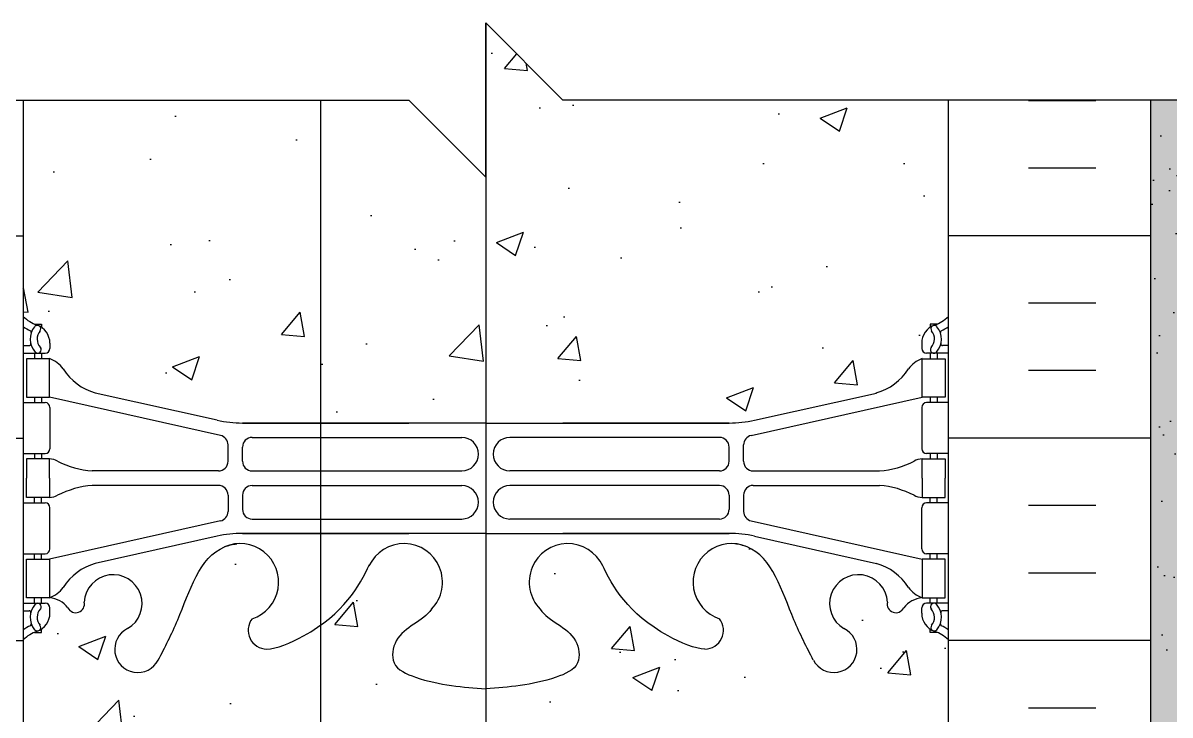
# Model space of a CAD drawing. Header units: inches. Extents: x 242.4 to 299.9, y 154.8 to 232.7.
# Drawn here: x 261.48 to 276.36, y 223.51 to 232.49 of the extents above; entities that cross this region are included whole.
import ezdxf

# ---------------------------------------------------------------- set-up
doc = ezdxf.new("R2010")
doc.units = ezdxf.units.IN
doc.header["$MEASUREMENT"] = 0
for name, color, linetype in [('HATCH', 12, 'Continuous'), ('line25', 2, 'Continuous'), ('LINE3', 3, 'Continuous'), ('LINE50', 5, 'Continuous'), ('LINE9', 9, 'Continuous'), ('TEXT', 4, 'Continuous'), ('Web_Edge', 9, 'Continuous')]:
    doc.layers.add(name, color=color, linetype=linetype)
doc.styles.add('DIM', font='romans.shx', dxfattribs={"width": 0.7})
doc.dimstyles.new('ext_12', dxfattribs={"dimscale": 12, "dimtxt": 0.09375, "dimasz": 0.09375, "dimexe": 0.09375, "dimexo": 0.0625, "dimgap": 0.0625, "dimtad": 1, "dimdec": 1, "dimzin": 3, "dimdsep": 46, "dimlunit": 4, "dimtxsty": 'DIM', "dimcen": 0.09, "dimdle": 0.09375, "dimclrt": 4, "dimadec": 0, "dimazin": 0, "dimtfac": 1, "dimtdec": 1, "dimtmove": 2, "dimatfit": 3, "dimfxl": 1, "dimfrac": 2, "dimtolj": 1, "dimtzin": 0, "dimarcsym": 0})
pattern_1 = [(50, (0, 0), (3.5863, -0.31376), [0.375, -4.125]), (355, (0, 0), (-0.693757, 3.76096), [0.3, -3.3]), (100.4514, (0.299, -0.026), (2.892544, 3.4472), [0.3187, -3.50571]), (46.1842, (0, 1), (5.336207, -0.827596), [0.5625, -6.1875]), (96.6356, (0.4447, 0.931), (4.67331, 4.87059), [0.47805, -5.25857]), (351.1842, (0, 1), (4.67331, 4.87059), [0.45, -4.95]), (21, (0.5, 0.75), (2.984535, -2.013094), [0.375, -4.125]), (326, (0.5, 0.75), (1.216577, 3.62575), [0.3, -3.3]), (71.4514, (0.7487, 0.5822), (4.201112, 1.612656), [0.3187, -3.50571]), (37.5, (0, 0), (0.0607993, 1.6644693), [0, -3.26, 0, -3.35, 0, -3.3125]), (7.5, (0, 0), (1.315348, 1.9720586), [0, -1.91, 0, -3.185, 0, -1.2625]), (327.5, (-1.115, 0), (2.669112, -0.1127744), [0, -1.25, 0, -3.9, 0, -5.175]), (317.5, (-1.615, 0), (2.915931, 0.500525), [0, -1.625, 0, -2.59, 0, -3.675])]

msp = doc.modelspace()

# ---------------------------------------------------------------- hatches: boundary and pattern name
at = {"layer": 'HATCH'}
h = msp.add_hatch(dxfattribs=at)
h.set_pattern_fill('AR-CONC', color=256, scale=0.5)
h.set_pattern_definition(pattern_1)
h.paths.add_polyline_path([(273.486, 231.489), (268.486, 231.489), (267.486, 232.489), (267.486, 230.489), (266.486, 231.489), (261.486, 231.489), (261.486, 228.681, 0.088416), (261.632, 228.584), (261.722, 228.584), (261.722, 228.542, -0.249069), (261.832, 228.335), (261.832, 228.268, -0.414214), (261.77, 228.205), (261.722, 228.205), (261.722, 228.135), (261.827, 228.135, -0.155529), (262.003, 228.001, 0.180914), (262.421, 227.69), (264.001, 227.337, 0.054974), (264.328, 227.301), (267.486, 227.301), (270.644, 227.301, 0.054974), (270.971, 227.337), (272.552, 227.69, 0.180914), (272.969, 228.001, -0.155529), (273.145, 228.135), (273.25, 228.135), (273.25, 228.205), (273.203, 228.205, -0.414214), (273.14, 228.268), (273.14, 228.335, -0.249069), (273.25, 228.542), (273.25, 228.584), (273.34, 228.584, 0.088416), (273.486, 228.681)])
h.paths.add_polyline_path([(269.986, 213.73), (270.236, 213.73), (298.643, 213.73), (298.643, 214.98), (273.486, 214.98), (273.486, 215.065, 0.314132), (273.217, 214.966, 0.520567), (273.154, 215.029, 0.520567), (272.735, 215.029, 0.520567), (272.396, 215.029, 0.520567), (272.072, 214.99, 0.520567), (271.756, 214.99, 0.373598), (271.486, 215.057, 0.373598), (271.216, 214.99, 0.520567), (270.9, 214.99, 0.520567), (270.577, 215.029, 0.520567), (270.237, 215.029, 0.520567), (269.818, 215.029, 0.520567), (269.755, 214.966, 0.314132), (269.486, 215.065, 0.314132), (269.217, 214.966, 0.520567), (269.154, 215.029, 0.520567), (268.735, 215.029, 0.520567), (268.396, 215.029, 0.520567), (268.072, 214.99, 0.520567), (267.756, 214.99, 0.520567), (267.408, 214.99, 0.520567), (267.116, 214.99, 0.542707), (266.985, 214.98, 0.542707), (266.853, 214.99, 0.520567), (266.561, 214.99, 0.520567), (266.213, 214.99, 0.520567), (265.898, 214.99, 0.520567), (265.574, 215.029, 0.520567), (265.234, 215.029, 0.520567), (264.816, 215.029, 0.520567), (264.753, 214.966, 0.520567), (264.342, 214.966, 0.520567), (264.097, 214.966, 0.520567), (263.773, 214.966, 0.520567), (263.505, 214.966, 0.520567), (263.078, 214.966, 0.520567), (262.691, 214.966, 0.520567), (262.549, 214.966, 0.520567), (262.289, 214.974, 0.465708), (261.996, 214.989), (261.996, 214.944), (261.851, 214.944), (261.851, 213.864), (261.486, 213.864), (261.486, 213.114), (261.851, 213.114), (261.851, 212.034), (261.996, 212.034), (261.996, 211.844, -0.301797), (262.279, 211.733, -0.520567), (263.13, 211.733, -0.520567), (263.679, 211.733, -0.520567), (264.319, 211.733, -0.520567), (265.015, 211.733, -0.520567), (265.491, 211.733, -0.520567), (265.95, 211.733, -0.520567), (266.679, 211.733, -0.520567), (267.479, 211.733, -0.520567), (267.88, 211.733, -0.520567), (268.6, 211.733, -0.520567), (269.413, 211.733, -0.509352), (269.986, 211.743)])
h.paths.add_polyline_path([(298.643, 213.48), (270.486, 213.48), (270.486, 213.23), (274.588, 213.23), (275.588, 212.23), (298.643, 212.23)], flags=17)
h.paths.add_polyline_path([(298.643, 213.73), (270.236, 213.73, -0.414214), (270.486, 213.48), (298.643, 213.48)], flags=17)
h = msp.add_hatch(dxfattribs=at)
h.set_pattern_fill('AR-SAND', color=256, scale=0.25, style=0)
h.set_pattern_definition([(37.5, (276.50777, 221.40597), (-0.0157483, 0.481706), [0, -0.38, 0, -0.425, 0, -0.40625]), (7.5, (276.5078, 221.406), (0.442444, 0.705537), [0, -0.205, 0, -0.3425, 0, -0.13125]), (327.5, (276.20027, 221.40597), (0.7785355, 0.0014148), [0, -0.125, 0, -0.45, 0, -0.5875]), (317.5, (276.2003, 221.406), (0.751532, 0.219419), [0, -0.0625, 0, -0.295, 0, -0.3375])])
h.paths.add_polyline_path([(276.611, 231.489), (276.111, 231.489), (276.111, 222.489), (276.111, 214.98), (276.611, 214.98)])
h.paths.add_polyline_path([(276.611, 197.73), (276.111, 197.73), (276.111, 186.489), (276.611, 186.489)])
h.paths.add_polyline_path([(298.643, 197.73), (298.643, 198.23), (273.986, 198.23), (273.986, 197.73)])
h = msp.add_hatch(dxfattribs=at)
h.set_pattern_fill('AR-SAND', color=256, scale=0.5, style=0)
h.set_pattern_definition([(37.5, (157.0017, 17.2565), (-0.0314967, 0.963412), [0, -0.76, 0, -0.85, 0, -0.8125]), (7.5, (157.0017, 17.2565), (0.8848884, 1.411073), [0, -0.41, 0, -0.685, 0, -0.2625]), (327.5, (156.3867, 17.2565), (1.557071, 0.0028295), [0, -0.25, 0, -0.9, 0, -1.175]), (317.5, (156.3867, 17.2565), (1.503063, 0.438838), [0, -0.125, 0, -0.59, 0, -0.675])])
h.paths.add_polyline_path([(276.611, 217.277), (276.111, 217.03), (276.111, 214.98), (276.611, 214.98)])
h.paths.add_polyline_path([(276.611, 222.126), (276.111, 221.879), (276.111, 217.03), (276.611, 217.277)])
h.paths.add_polyline_path([(276.611, 223.791), (276.111, 223.791), (276.111, 222.489), (276.111, 221.879), (276.611, 222.126)])
h.paths.add_polyline_path([(276.611, 231.489), (276.111, 231.489), (276.111, 223.791), (276.611, 223.791)])
h = msp.add_hatch(dxfattribs=at)
h.set_pattern_fill('AR-CONC', color=256, scale=0.5)
h.set_pattern_definition(pattern_1)
edge = h.paths.add_edge_path()
edge.add_arc((272.802, 220.347), 0.19, 278.4828, 336.3703, ccw=False)
edge.add_arc((272.845, 219.96), 0.2, 94.4101, 187.1071)
edge.add_arc((272.272, 219.954), 0.375, 120.1325, 357.0763, ccw=False)
edge.add_arc((271.998, 220.559), 0.293, 286.9269, 511.3615)
edge.add_spline(control_points=[(271.734, 220.686), (271.648, 220.52), (271.395, 220.03), (271.201, 219.349), (270.875, 219.218)], knot_values=[0, 0, 0, 0, 0.579211, 1.703896, 1.703896, 1.703896, 1.703896], degree=3, periodic=0)
edge.add_spline(control_points=[(270.875, 219.218), (270.826, 219.198), (270.771, 219.186), (270.715, 219.178)], knot_values=[1.703896, 1.703896, 1.703896, 1.703896, 1.875321, 1.875321, 1.875321, 1.875321], degree=3, periodic=0)
edge.add_arc((270.674, 219.676), 0.5, 108.2063, 274.7074, ccw=False)
edge.add_arc((270.327, 220.301), 0.242, 321.7673, 450)
edge.add_spline(control_points=[(270.327, 220.543), (270.206, 220.545), (269.387, 220.193), (269.142, 219.746), (269.002, 219.466)], knot_values=[0.038125, 0.038125, 0.038125, 0.038125, 0.320663, 1.237398, 1.237398, 1.237398, 1.237398], degree=3, periodic=0)
edge.add_spline(control_points=[(269.002, 219.466), (268.999, 219.46), (268.996, 219.453), (268.993, 219.447)], knot_values=[1.237398, 1.237398, 1.237398, 1.237398, 1.258119, 1.258119, 1.258119, 1.258119], degree=3, periodic=0)
edge.add_arc((268.549, 219.676), 0.5, 135.8125, 331.9205, ccw=False)
edge.add_spline(control_points=[(268.19, 220.024), (268.298, 220.187), (268.658, 220.278), (268.734, 220.774), (268.186, 221.009), (267.782, 221.038), (267.486, 221.059)], knot_values=[0.229407, 0.229407, 0.229407, 0.229407, 0.844432, 1.128849, 1.464331, 2.389004, 2.389004, 2.389004, 2.389004], degree=3, periodic=0)
edge.add_spline(control_points=[(267.486, 221.059), (267.19, 221.038), (266.786, 221.009), (266.238, 220.774), (266.315, 220.278), (266.675, 220.187), (266.782, 220.024)], knot_values=[0.229407, 0.229407, 0.229407, 0.229407, 1.15408, 1.489562, 1.773979, 2.389004, 2.389004, 2.389004, 2.389004], degree=3, periodic=0)
edge.add_arc((266.424, 219.676), 0.5, -155.181, 44.1875, ccw=False)
edge.add_spline(control_points=[(265.97, 219.466), (265.83, 219.746), (265.585, 220.193), (264.766, 220.545), (264.645, 220.543)], knot_values=[0.038125, 0.038125, 0.038125, 0.038125, 0.95486, 1.237398, 1.237398, 1.237398, 1.237398], degree=3, periodic=0)
edge.add_arc((264.645, 220.301), 0.242, 90, 218.2327)
edge.add_arc((264.299, 219.676), 0.5, -94.7074, 71.7937, ccw=False)
edge.add_spline(control_points=[(264.258, 219.178), (264.201, 219.186), (264.147, 219.198), (264.097, 219.218)], knot_values=[1.703896, 1.703896, 1.703896, 1.703896, 1.875321, 1.875321, 1.875321, 1.875321], degree=3, periodic=0)
edge.add_spline(control_points=[(264.097, 219.218), (263.771, 219.349), (263.577, 220.03), (263.324, 220.52), (263.238, 220.686)], knot_values=[0, 0, 0, 0, 1.124685, 1.703896, 1.703896, 1.703896, 1.703896], degree=3, periodic=0)
edge.add_arc((262.974, 220.559), 0.293, 25.7984, 253.0731)
edge.add_arc((262.7, 219.954), 0.375, -177.0763, 59.8675, ccw=False)
edge.add_arc((262.127, 219.96), 0.2, 352.8929, 445.5924)
edge.add_arc((262.17, 220.347), 0.19, 203.6316, 261.5159, ccw=False)
edge.add_line((261.996, 220.271), (261.996, 221.76))
edge.add_line((261.996, 221.76), (261.896, 221.76))
edge.add_line((261.896, 221.76), (261.896, 221.79))
edge.add_arc((261.846, 221.79), 0.05, 360, 450)
edge.add_line((261.846, 221.84), (261.72, 221.84))
edge.add_line((261.72, 221.84), (261.677, 221.972))
edge.add_arc((261.621, 221.964), 0.0567, 8.0485, 151.9275)
edge.add_line((261.571, 221.99), (261.486, 221.73))
edge.add_line((261.486, 221.73), (261.486, 222.489))
edge.add_line((261.486, 222.489), (261.486, 224.489))
edge.add_arc((261.832, 224.128), 0.5, 113.5782, 133.7891, ccw=False)
edge.add_line((261.632, 224.586), (261.722, 224.586))
edge.add_line((261.722, 224.586), (261.722, 224.628))
edge.add_arc((261.582, 224.835), 0.25, 304.0558, 360)
edge.add_line((261.832, 224.835), (261.832, 224.903))
edge.add_arc((261.77, 224.903), 0.0625, 360, 450)
edge.add_line((261.77, 224.965), (261.722, 224.965))
edge.add_line((261.722, 224.965), (261.722, 225.035))
edge.add_line((261.722, 225.035), (261.827, 225.035))
edge.add_arc((261.79, 224.686), 0.352, 38.4669, 83.8709, ccw=False)
edge.add_arc((262.167, 224.954), 0.113, 205.9431, 372.1844)
edge.add_arc((262.652, 224.959), 0.375, -59.8675, 177.0763, ccw=False)
edge.add_arc((262.972, 224.365), 0.3, 116.0575, 332.403)
edge.add_spline(control_points=[(263.238, 224.226), (263.324, 224.393), (263.577, 224.883), (263.771, 225.564), (264.097, 225.694)], knot_values=[0, 0, 0, 0, 0.579211, 1.703896, 1.703896, 1.703896, 1.703896], degree=3, periodic=0)
edge.add_spline(control_points=[(264.097, 225.694), (264.147, 225.714), (264.201, 225.727), (264.258, 225.735)], knot_values=[1.703896, 1.703896, 1.703896, 1.703896, 1.875321, 1.875321, 1.875321, 1.875321], degree=3, periodic=0)
edge.add_arc((264.299, 225.237), 0.5, -71.7937, 94.7074, ccw=False)
edge.add_arc((264.645, 224.612), 0.242, 141.7673, 270)
edge.add_spline(control_points=[(264.645, 224.37), (264.766, 224.368), (265.585, 224.719), (265.83, 225.167), (265.97, 225.447)], knot_values=[0.038125, 0.038125, 0.038125, 0.038125, 0.320663, 1.237398, 1.237398, 1.237398, 1.237398], degree=3, periodic=0)
edge.add_spline(control_points=[(265.97, 225.447), (265.973, 225.453), (265.976, 225.459), (265.979, 225.466)], knot_values=[1.237398, 1.237398, 1.237398, 1.237398, 1.258119, 1.258119, 1.258119, 1.258119], degree=3, periodic=0)
edge.add_arc((266.424, 225.237), 0.5, -44.1875, 151.9205, ccw=False)
edge.add_spline(control_points=[(266.782, 224.888), (266.675, 224.725), (266.315, 224.635), (266.238, 224.139), (266.786, 223.903), (267.19, 223.875), (267.486, 223.854)], knot_values=[0.229407, 0.229407, 0.229407, 0.229407, 0.844432, 1.128849, 1.464331, 2.389004, 2.389004, 2.389004, 2.389004], degree=3, periodic=0)
edge.add_spline(control_points=[(267.486, 223.854), (267.782, 223.875), (268.186, 223.903), (268.734, 224.139), (268.658, 224.635), (268.298, 224.725), (268.19, 224.888)], knot_values=[0.229407, 0.229407, 0.229407, 0.229407, 1.15408, 1.489562, 1.773979, 2.389004, 2.389004, 2.389004, 2.389004], degree=3, periodic=0)
edge.add_arc((268.549, 225.237), 0.5, 24.819, 224.1875, ccw=False)
edge.add_spline(control_points=[(269.002, 225.447), (269.142, 225.167), (269.387, 224.719), (270.206, 224.368), (270.327, 224.37)], knot_values=[0.038125, 0.038125, 0.038125, 0.038125, 0.95486, 1.237398, 1.237398, 1.237398, 1.237398], degree=3, periodic=0)
edge.add_arc((270.327, 224.612), 0.242, 270, 398.2327)
edge.add_arc((270.674, 225.237), 0.5, 85.2926, 251.7937, ccw=False)
edge.add_spline(control_points=[(270.715, 225.735), (270.771, 225.727), (270.826, 225.714), (270.875, 225.694)], knot_values=[1.703896, 1.703896, 1.703896, 1.703896, 1.875321, 1.875321, 1.875321, 1.875321], degree=3, periodic=0)
edge.add_spline(control_points=[(270.875, 225.694), (271.201, 225.564), (271.395, 224.883), (271.648, 224.393), (271.734, 224.226)], knot_values=[0, 0, 0, 0, 1.124685, 1.703896, 1.703896, 1.703896, 1.703896], degree=3, periodic=0)
edge.add_arc((272, 224.365), 0.3, 206.84, 423.9425)
edge.add_arc((272.32, 224.959), 0.375, 2.9237, 239.8675, ccw=False)
edge.add_arc((272.805, 224.954), 0.113, 167.8156, 334.0569)
edge.add_arc((273.183, 224.686), 0.352, 96.1291, 141.5331, ccw=False)
edge.add_line((273.145, 225.035), (273.25, 225.035))
edge.add_line((273.25, 225.035), (273.25, 224.965))
edge.add_line((273.25, 224.965), (273.203, 224.965))
edge.add_arc((273.203, 224.903), 0.0625, 90, 180)
edge.add_line((273.14, 224.903), (273.14, 224.835))
edge.add_arc((273.39, 224.835), 0.25, 180, 235.9442)
edge.add_line((273.25, 224.628), (273.25, 224.586))
edge.add_line((273.25, 224.586), (273.34, 224.586))
edge.add_arc((273.14, 224.128), 0.5, 46.2109, 66.4218, ccw=False)
edge.add_line((273.486, 224.489), (273.486, 222.489))
edge.add_line((273.486, 222.489), (273.486, 221.73))
edge.add_line((273.486, 221.73), (273.407, 221.972))
edge.add_arc((273.351, 221.964), 0.0567, 8.0485, 151.9275)
edge.add_line((273.301, 221.99), (273.252, 221.84))
edge.add_line((273.252, 221.84), (273.126, 221.84))
edge.add_arc((273.126, 221.79), 0.05, 90, 180)
edge.add_line((273.076, 221.79), (273.076, 221.76))
edge.add_line((273.076, 221.76), (272.976, 221.76))
edge.add_line((272.976, 221.76), (272.976, 220.271))

# ---------------------------------------------------------------- linework, layer by layer
for p, q in [((275.398, 231.48), (274.523, 231.48)), ((275.398, 230.605), (274.523, 230.605)), ((258.861, 229.73), (261.486, 229.73)), ((276.111, 229.73), (273.486, 229.73)), ((275.398, 228.855), (274.523, 228.855)), ((275.398, 227.98), (274.523, 227.98)), ((258.861, 227.105), (261.486, 227.105)), ((276.111, 227.105), (273.486, 227.105)), ((275.398, 226.23), (274.523, 226.23)), ((275.398, 225.355), (274.523, 225.355)), ((258.861, 224.48), (261.486, 224.48)), ((276.111, 224.48), (273.486, 224.48)), ((275.398, 223.605), (274.523, 223.605))]:
    msp.add_line(p, q, dxfattribs=at)
at = {"layer": 'line25'}
for p, q in [((261.486, 231.489), (261.486, 204.489)), ((273.486, 222.489), (273.486, 231.489))]:
    msp.add_line(p, q, dxfattribs=at)
at = {"layer": 'LINE3'}
for p, q in [((267.486, 232.478), (267.486, 215.057)), ((265.343, 231.489), (265.343, 187.445))]:
    msp.add_line(p, q, dxfattribs=at)
at = {"layer": 'LINE50'}
msp.add_line((276.111, 222.489), (276.111, 231.489), dxfattribs=at)
at = {"layer": 'LINE9'}
for p, q in [((267.486, 230.489), (267.486, 232.489)), ((267.486, 232.489), (268.486, 231.489)), ((257.359, 231.489), (266.486, 231.489)), ((266.486, 231.489), (267.486, 230.489)), ((277.613, 231.489), (268.486, 231.489))]:
    msp.add_line(p, q, dxfattribs=at)
at = {"layer": 'Web_Edge'}
for p, q in [((261.632, 228.584), (261.722, 228.584)), ((261.632, 228.584), (261.722, 228.584)), ((261.722, 228.584), (261.722, 228.542)), ((261.722, 228.584), (261.722, 228.542)), ((273.34, 228.584), (273.25, 228.584)), ((273.25, 228.584), (273.25, 228.542)), ((273.34, 228.584), (273.25, 228.584)), ((273.25, 228.584), (273.25, 228.542)), ((261.486, 228.305), (261.564, 228.305)), ((261.486, 228.305), (261.564, 228.305)), ((261.832, 228.335), (261.832, 228.268)), ((261.832, 228.335), (261.832, 228.268)), ((273.14, 228.335), (273.14, 228.268)), ((273.14, 228.335), (273.14, 228.268)), ((273.486, 228.305), (273.408, 228.305)), ((273.486, 228.305), (273.408, 228.305)), ((261.486, 228.205), (261.77, 228.205)), ((261.486, 228.205), (261.77, 228.205)), ((261.632, 228.205), (261.632, 228.135)), ((261.632, 228.205), (261.632, 228.135)), ((261.722, 228.205), (261.722, 228.135)), ((261.722, 228.205), (261.722, 228.135)), ((273.486, 228.205), (273.203, 228.205)), ((273.486, 228.205), (273.203, 228.205)), ((273.25, 228.205), (273.25, 228.135)), ((273.25, 228.205), (273.25, 228.135)), ((273.34, 228.205), (273.34, 228.135)), ((273.34, 228.205), (273.34, 228.135)), ((264.001, 227.337), (262.421, 227.69)), ((264.001, 227.337), (262.421, 227.69)), ((270.971, 227.337), (272.552, 227.69)), ((270.971, 227.337), (272.552, 227.69)), ((261.486, 227.565), (261.77, 227.565)), ((261.486, 227.565), (261.77, 227.565)), ((261.632, 227.635), (261.632, 227.565)), ((261.632, 227.635), (261.632, 227.565)), ((261.722, 227.635), (261.722, 227.565)), ((261.722, 227.635), (261.722, 227.565)), ((264.045, 227.139), (261.827, 227.635)), ((264.045, 227.139), (261.827, 227.635)), ((261.832, 227.503), (261.832, 226.968)), ((261.832, 227.503), (261.832, 226.968)), ((270.928, 227.139), (273.145, 227.635)), ((270.928, 227.139), (273.145, 227.635)), ((273.14, 227.503), (273.14, 226.968)), ((273.14, 227.503), (273.14, 226.968)), ((273.486, 227.565), (273.203, 227.565)), ((273.486, 227.565), (273.203, 227.565)), ((273.25, 227.635), (273.25, 227.565)), ((273.25, 227.635), (273.25, 227.565)), ((273.34, 227.635), (273.34, 227.565)), ((273.34, 227.635), (273.34, 227.565)), ((264.328, 227.301), (266.486, 227.301)), ((267.486, 227.301), (264.328, 227.301)), ((264.328, 227.301), (266.486, 227.301)), ((267.486, 227.301), (264.328, 227.301)), ((267.486, 227.301), (270.644, 227.301)), ((267.486, 227.301), (270.644, 227.301)), ((270.644, 227.301), (268.486, 227.301)), ((270.644, 227.301), (268.486, 227.301)), ((264.455, 227.114), (267.174, 227.114)), ((264.455, 227.114), (267.174, 227.114)), ((270.517, 227.114), (267.798, 227.114)), ((270.517, 227.114), (267.798, 227.114)), ((261.486, 226.905), (261.77, 226.905)), ((261.486, 226.905), (261.77, 226.905)), ((261.632, 226.905), (261.632, 226.835)), ((261.632, 226.905), (261.632, 226.835)), ((261.722, 226.905), (261.722, 226.835)), ((261.722, 226.905), (261.722, 226.835)), ((264.142, 226.804), (264.142, 227.017)), ((264.142, 226.804), (264.142, 227.017)), ((264.33, 226.805), (264.33, 226.989)), ((264.33, 226.805), (264.33, 226.989)), ((270.642, 226.805), (270.642, 226.989)), ((270.642, 226.805), (270.642, 226.989)), ((270.83, 226.804), (270.83, 227.017)), ((270.83, 226.804), (270.83, 227.017)), ((273.486, 226.905), (273.203, 226.905)), ((273.486, 226.905), (273.203, 226.905)), ((273.25, 226.905), (273.25, 226.835)), ((273.25, 226.905), (273.25, 226.835)), ((273.34, 226.905), (273.34, 226.835)), ((273.34, 226.905), (273.34, 226.835)), ((264.017, 226.679), (262.38, 226.679)), ((264.017, 226.679), (262.38, 226.679)), ((264.455, 226.68), (267.174, 226.68)), ((264.455, 226.68), (267.174, 226.68)), ((270.517, 226.68), (267.798, 226.68)), ((270.517, 226.68), (267.798, 226.68)), ((270.955, 226.679), (272.592, 226.679)), ((270.955, 226.679), (272.592, 226.679)), ((264.017, 226.491), (262.38, 226.491)), ((264.017, 226.491), (262.38, 226.491)), ((264.455, 226.49), (267.174, 226.49)), ((264.455, 226.49), (267.174, 226.49)), ((270.517, 226.49), (267.798, 226.49)), ((270.517, 226.49), (267.798, 226.49)), ((270.955, 226.491), (272.592, 226.491)), ((270.955, 226.491), (272.592, 226.491)), ((261.632, 226.265), (261.632, 226.335)), ((261.632, 226.265), (261.632, 226.335)), ((261.722, 226.265), (261.722, 226.335)), ((261.722, 226.265), (261.722, 226.335)), ((264.142, 226.366), (264.142, 226.154)), ((264.142, 226.366), (264.142, 226.154)), ((264.33, 226.365), (264.33, 226.181)), ((264.33, 226.365), (264.33, 226.181)), ((270.642, 226.365), (270.642, 226.181)), ((270.642, 226.365), (270.642, 226.181)), ((270.83, 226.366), (270.83, 226.154)), ((270.83, 226.366), (270.83, 226.154)), ((273.25, 226.265), (273.25, 226.335)), ((273.25, 226.265), (273.25, 226.335)), ((273.34, 226.265), (273.34, 226.335)), ((273.34, 226.265), (273.34, 226.335)), ((261.486, 226.265), (261.77, 226.265)), ((261.486, 226.265), (261.77, 226.265)), ((261.832, 225.668), (261.832, 226.203)), ((261.832, 225.668), (261.832, 226.203)), ((273.14, 225.668), (273.14, 226.203)), ((273.14, 225.668), (273.14, 226.203)), ((273.486, 226.265), (273.203, 226.265)), ((273.486, 226.265), (273.203, 226.265)), ((264.045, 226.032), (261.827, 225.535)), ((264.045, 226.032), (261.827, 225.535)), ((264.455, 226.056), (267.174, 226.056)), ((264.455, 226.056), (267.174, 226.056)), ((270.517, 226.056), (267.798, 226.056)), ((270.517, 226.056), (267.798, 226.056)), ((270.928, 226.032), (273.145, 225.535)), ((270.928, 226.032), (273.145, 225.535)), ((264.328, 225.87), (266.486, 225.87)), ((267.486, 225.87), (264.328, 225.87)), ((264.328, 225.87), (266.486, 225.87)), ((267.486, 225.87), (264.328, 225.87)), ((267.486, 225.87), (270.644, 225.87)), ((267.486, 225.87), (270.644, 225.87)), ((270.644, 225.87), (268.486, 225.87)), ((270.644, 225.87), (268.486, 225.87)), ((264.001, 225.834), (262.421, 225.481)), ((264.001, 225.834), (262.421, 225.481)), ((270.971, 225.834), (272.552, 225.481)), ((270.971, 225.834), (272.552, 225.481)), ((261.486, 225.605), (261.77, 225.605)), ((261.486, 225.605), (261.77, 225.605)), ((261.632, 225.535), (261.632, 225.605)), ((261.632, 225.535), (261.632, 225.605)), ((261.722, 225.535), (261.722, 225.605)), ((261.722, 225.535), (261.722, 225.605)), ((273.486, 225.605), (273.203, 225.605)), ((273.486, 225.605), (273.203, 225.605)), ((273.25, 225.535), (273.25, 225.605)), ((273.25, 225.535), (273.25, 225.605)), ((273.34, 225.535), (273.34, 225.605)), ((273.34, 225.535), (273.34, 225.605)), ((261.632, 224.965), (261.632, 225.035)), ((261.632, 224.965), (261.632, 225.035)), ((261.722, 224.965), (261.722, 225.035)), ((261.722, 224.965), (261.722, 225.035)), ((273.25, 224.965), (273.25, 225.035)), ((273.25, 224.965), (273.25, 225.035)), ((273.34, 224.965), (273.34, 225.035)), ((273.34, 224.965), (273.34, 225.035)), ((261.486, 224.965), (261.77, 224.965)), ((261.486, 224.965), (261.77, 224.965)), ((261.486, 224.865), (261.564, 224.865)), ((261.486, 224.865), (261.564, 224.865)), ((261.832, 224.835), (261.832, 224.903)), ((261.832, 224.835), (261.832, 224.903)), ((273.14, 224.835), (273.14, 224.903)), ((273.14, 224.835), (273.14, 224.903)), ((273.486, 224.965), (273.203, 224.965)), ((273.486, 224.965), (273.203, 224.965)), ((273.486, 224.865), (273.408, 224.865)), ((273.486, 224.865), (273.408, 224.865)), ((261.632, 224.586), (261.722, 224.586)), ((261.632, 224.586), (261.722, 224.586)), ((261.722, 224.586), (261.722, 224.628)), ((261.722, 224.586), (261.722, 224.628)), ((273.25, 224.586), (273.25, 224.628)), ((273.25, 224.586), (273.25, 224.628)), ((273.34, 224.586), (273.25, 224.586)), ((273.34, 224.586), (273.25, 224.586))]:
    msp.add_line(p, q, dxfattribs=at)
for points in [[(261.527, 227.635), (261.827, 227.635), (261.827, 228.135), (261.527, 228.135)], [(261.527, 227.635), (261.827, 227.635), (261.827, 228.135), (261.527, 228.135)], [(273.445, 227.635), (273.145, 227.635), (273.145, 228.135), (273.445, 228.135)], [(273.445, 227.635), (273.145, 227.635), (273.145, 228.135), (273.445, 228.135)], [(261.527, 225.535), (261.827, 225.535), (261.827, 225.035), (261.527, 225.035)], [(261.527, 225.535), (261.827, 225.535), (261.827, 225.035), (261.527, 225.035)], [(273.445, 225.535), (273.145, 225.535), (273.145, 225.035), (273.445, 225.035)], [(273.445, 225.535), (273.145, 225.535), (273.145, 225.035), (273.445, 225.035)]]:
    msp.add_lwpolyline(points, close=True, dxfattribs=at)
for points in [[(261.827, 226.585), (261.827, 226.835), (261.527, 226.835), (261.527, 226.585)], [(261.827, 226.585), (261.827, 226.835), (261.527, 226.835), (261.527, 226.585)], [(273.145, 226.585), (273.145, 226.835), (273.445, 226.835), (273.445, 226.585)], [(273.145, 226.585), (273.145, 226.835), (273.445, 226.835), (273.445, 226.585)], [(261.827, 226.585), (261.827, 226.335), (261.527, 226.335), (261.527, 226.585)], [(261.827, 226.585), (261.827, 226.335), (261.527, 226.335), (261.527, 226.585)], [(273.145, 226.585), (273.145, 226.335), (273.445, 226.335), (273.445, 226.585)], [(273.145, 226.585), (273.145, 226.335), (273.445, 226.335), (273.445, 226.585)]]:
    msp.add_lwpolyline(points, dxfattribs=at)
for centre, radius, start, end in [((261.832, 229.042), 0.5, 226.2109, 250.5288), ((261.832, 229.042), 0.5, 226.2109, 250.5288), ((261.832, 229.042), 0.6, 234.7832, 245.0748), ((261.832, 229.042), 0.6, 234.7832, 245.0748), ((261.826, 228.39), 0.25, 140.1145, 222.4609), ((261.826, 228.39), 0.25, 140.1145, 222.4609), ((261.668, 228.521), 0.045, 321.448, 139.1879), ((261.668, 228.521), 0.045, 321.448, 139.1879), ((261.582, 228.335), 0.25, 0, 70.5288), ((261.582, 228.335), 0.25, 0, 70.5288), ((273.39, 228.335), 0.25, 109.4712, 180), ((273.39, 228.335), 0.25, 109.4712, 180), ((273.304, 228.521), 0.045, 40.8121, 218.552), ((273.304, 228.521), 0.045, 40.8121, 218.552), ((273.14, 229.042), 0.5, 289.4712, 313.7891), ((273.14, 229.042), 0.5, 289.4712, 313.7891), ((273.146, 228.39), 0.25, 317.5391, 39.8855), ((273.146, 228.39), 0.25, 317.5391, 39.8855), ((273.14, 229.042), 0.6, 294.9252, 305.2168), ((273.14, 229.042), 0.6, 294.9252, 305.2168), ((261.57, 228.479), 0.021, 343.464, 63.9957), ((261.57, 228.479), 0.021, 343.464, 63.9957), ((261.826, 228.39), 0.16, 140.0001, 222.4609), ((261.826, 228.39), 0.16, 140.0001, 222.4609), ((273.146, 228.39), 0.16, 317.5391, 39.9999), ((273.146, 228.39), 0.16, 317.5391, 39.9999), ((273.402, 228.479), 0.021, 116.0043, 196.536), ((273.402, 228.479), 0.021, 116.0043, 196.536), ((261.564, 228.325), 0.0196, 269.4032, 15.4901), ((261.564, 228.325), 0.0196, 269.4032, 15.4901), ((261.675, 228.251), 0.045, 222.4609, 42.4609), ((261.675, 228.251), 0.045, 222.4609, 42.4609), ((261.77, 228.268), 0.0625, 270, 0), ((261.77, 228.268), 0.0625, 270, 0), ((273.203, 228.268), 0.0625, 180, 270), ((273.203, 228.268), 0.0625, 180, 270), ((273.298, 228.251), 0.045, 137.5391, 317.5391), ((273.298, 228.251), 0.045, 137.5391, 317.5391), ((273.408, 228.325), 0.0196, 164.5099, 270.5968), ((273.408, 228.325), 0.0196, 164.5099, 270.5968), ((261.705, 227.793), 0.364, 34.9775, 70.3387), ((261.705, 227.793), 0.364, 34.9775, 70.3387), ((273.268, 227.793), 0.364, 109.6613, 145.0225), ((273.268, 227.793), 0.364, 109.6613, 145.0225), ((262.628, 228.404), 0.743, 212.7919, 253.8107), ((262.628, 228.404), 0.743, 212.7919, 253.8107), ((272.344, 228.404), 0.743, 286.1893, 327.2081), ((272.344, 228.404), 0.743, 286.1893, 327.2081), ((261.77, 227.503), 0.0625, 0, 90), ((261.77, 227.503), 0.0625, 0, 90), ((273.203, 227.503), 0.0625, 90, 180), ((273.203, 227.503), 0.0625, 90, 180), ((264.328, 228.801), 1.5, 257.4135, 270), ((264.328, 228.801), 1.5, 257.4135, 270), ((270.644, 228.801), 1.5, 270, 282.5865), ((270.644, 228.801), 1.5, 270, 282.5865), ((264.017, 227.017), 0.125, 0, 77.3767), ((264.017, 227.017), 0.125, 0, 77.3767), ((264.455, 226.989), 0.125, 90, 180), ((264.455, 226.989), 0.125, 90, 180), ((267.174, 226.897), 0.217, 270, 90), ((267.174, 226.897), 0.217, 270, 90), ((267.798, 226.897), 0.217, 90, 270), ((267.798, 226.897), 0.217, 90, 270), ((270.517, 226.989), 0.125, 0, 90), ((270.517, 226.989), 0.125, 0, 90), ((270.955, 227.017), 0.125, 102.6233, 180), ((270.955, 227.017), 0.125, 102.6233, 180), ((261.77, 226.968), 0.0625, 270, 0), ((261.77, 226.968), 0.0625, 270, 0), ((273.203, 226.968), 0.0625, 180, 270), ((273.203, 226.968), 0.0625, 180, 270), ((261.823, 226.617), 0.219, 60.4937, 88.92), ((261.823, 226.617), 0.219, 60.4937, 88.92), ((262.469, 227.846), 1.17, 242.6365, 265.6505), ((262.469, 227.846), 1.17, 242.6365, 265.6505), ((264.017, 226.804), 0.125, 270, 0), ((264.017, 226.804), 0.125, 270, 0), ((264.455, 226.805), 0.125, 180, 270), ((264.455, 226.805), 0.125, 180, 270), ((270.517, 226.805), 0.125, 270, 360), ((270.517, 226.805), 0.125, 270, 360), ((270.955, 226.804), 0.125, 180, 270), ((270.955, 226.804), 0.125, 180, 270), ((272.504, 227.846), 1.17, 274.3495, 297.3635), ((272.504, 227.846), 1.17, 274.3495, 297.3635), ((273.149, 226.617), 0.219, 91.08, 119.5063), ((273.149, 226.617), 0.219, 91.08, 119.5063), ((262.469, 225.324), 1.17, 94.3495, 117.3635), ((262.469, 225.324), 1.17, 94.3495, 117.3635), ((264.017, 226.366), 0.125, 0, 90), ((264.017, 226.366), 0.125, 0, 90), ((264.455, 226.365), 0.125, 90, 180), ((264.455, 226.365), 0.125, 90, 180), ((267.174, 226.273), 0.217, 270, 90), ((267.174, 226.273), 0.217, 270, 90), ((267.798, 226.273), 0.217, 90, 270), ((267.798, 226.273), 0.217, 90, 270), ((270.517, 226.365), 0.125, 0, 90), ((270.517, 226.365), 0.125, 0, 90), ((270.955, 226.366), 0.125, 90, 180), ((270.955, 226.366), 0.125, 90, 180), ((272.504, 225.324), 1.17, 62.6365, 85.6505), ((272.504, 225.324), 1.17, 62.6365, 85.6505), ((261.823, 226.554), 0.219, 271.08, 299.5063), ((261.823, 226.554), 0.219, 271.08, 299.5063), ((273.149, 226.554), 0.219, 240.4937, 268.92), ((273.149, 226.554), 0.219, 240.4937, 268.92), ((261.77, 226.203), 0.0625, 0, 90), ((261.77, 226.203), 0.0625, 0, 90), ((264.455, 226.181), 0.125, 180, 270), ((264.455, 226.181), 0.125, 180, 270), ((270.517, 226.181), 0.125, 270, 0), ((270.517, 226.181), 0.125, 270, 0), ((273.203, 226.203), 0.0625, 90, 180), ((273.203, 226.203), 0.0625, 90, 180), ((264.017, 226.154), 0.125, 282.6233, 0), ((264.017, 226.154), 0.125, 282.6233, 0), ((270.955, 226.154), 0.125, 180, 257.3767), ((270.955, 226.154), 0.125, 180, 257.3767), ((264.328, 224.37), 1.5, 90, 102.5865), ((264.328, 224.37), 1.5, 90, 102.5865), ((270.644, 224.37), 1.5, 77.4135, 90), ((270.644, 224.37), 1.5, 77.4135, 90), ((264.299, 225.237), 0.5, 288.2063, 113.7861), ((264.299, 225.237), 0.5, 288.2063, 113.7861), ((266.424, 225.237), 0.5, 315.8125, 155.181), ((266.424, 225.237), 0.5, 315.8125, 155.181), ((268.549, 225.237), 0.5, 24.819, 224.1875), ((268.549, 225.237), 0.5, 24.819, 224.1875), ((270.674, 225.237), 0.5, 66.2139, 251.7937), ((270.674, 225.237), 0.5, 66.2139, 251.7937), ((261.77, 225.668), 0.0625, 270, 0), ((261.77, 225.668), 0.0625, 270, 0), ((273.203, 225.668), 0.0625, 180, 270), ((273.203, 225.668), 0.0625, 180, 270), ((262.628, 224.767), 0.743, 106.1893, 147.2081), ((262.628, 224.767), 0.743, 106.1893, 147.2081), ((272.344, 224.767), 0.743, 32.7919, 73.8107), ((272.344, 224.767), 0.743, 32.7919, 73.8107), ((262.652, 224.959), 0.375, 300.1325, 177.0763), ((262.652, 224.959), 0.375, 300.1325, 177.0763), ((272.32, 224.959), 0.375, 2.9237, 239.8675), ((272.32, 224.959), 0.375, 2.9237, 239.8675), ((261.705, 225.378), 0.364, 289.6613, 325.0225), ((261.705, 225.378), 0.364, 289.6613, 325.0225), ((273.268, 225.378), 0.364, 214.9775, 250.3387), ((273.268, 225.378), 0.364, 214.9775, 250.3387), ((261.79, 224.686), 0.352, 38.4669, 83.8709), ((261.79, 224.686), 0.352, 38.4669, 83.8709), ((262.167, 224.954), 0.113, 205.9431, 12.1844), ((262.167, 224.954), 0.113, 205.9431, 12.1844), ((272.805, 224.954), 0.113, 167.8156, 334.0569), ((272.805, 224.954), 0.113, 167.8156, 334.0569), ((273.183, 224.686), 0.352, 96.1291, 141.5331), ((273.183, 224.686), 0.352, 96.1291, 141.5331), ((261.564, 224.846), 0.0196, 344.5099, 90.5968), ((261.564, 224.846), 0.0196, 344.5099, 90.5968), ((261.826, 224.781), 0.25, 137.5391, 219.8855), ((261.826, 224.781), 0.25, 137.5391, 219.8855), ((261.675, 224.919), 0.045, 317.5391, 137.5391), ((261.675, 224.919), 0.045, 317.5391, 137.5391), ((261.582, 224.835), 0.25, 289.4712, 360), ((261.582, 224.835), 0.25, 289.4712, 360), ((261.826, 224.781), 0.16, 137.5391, 219.9999), ((261.826, 224.781), 0.16, 137.5391, 219.9999), ((261.77, 224.903), 0.0625, 360, 90), ((261.77, 224.903), 0.0625, 360, 90), ((273.203, 224.903), 0.0625, 90, 180), ((273.203, 224.903), 0.0625, 90, 180), ((273.39, 224.835), 0.25, 180, 250.5288), ((273.39, 224.835), 0.25, 180, 250.5288), ((273.298, 224.919), 0.045, 42.4609, 222.4609), ((273.298, 224.919), 0.045, 42.4609, 222.4609), ((273.146, 224.781), 0.16, 320.0001, 42.4609), ((273.146, 224.781), 0.16, 320.0001, 42.4609), ((273.146, 224.781), 0.25, 320.1145, 42.4609), ((273.146, 224.781), 0.25, 320.1145, 42.4609), ((273.408, 224.846), 0.0196, 89.4032, 195.4901), ((273.408, 224.846), 0.0196, 89.4032, 195.4901), ((261.57, 224.691), 0.021, 296.0043, 16.536), ((261.57, 224.691), 0.021, 296.0043, 16.536), ((261.668, 224.65), 0.045, 220.8121, 38.552), ((261.668, 224.65), 0.045, 220.8121, 38.552), ((264.645, 224.612), 0.242, 141.7673, 270), ((264.645, 224.612), 0.242, 141.7673, 270), ((270.327, 224.612), 0.242, 270, 38.2327), ((270.327, 224.612), 0.242, 270, 38.2327), ((273.304, 224.65), 0.045, 141.448, 319.1879), ((273.304, 224.65), 0.045, 141.448, 319.1879), ((273.402, 224.691), 0.021, 163.464, 243.9957), ((273.402, 224.691), 0.021, 163.464, 243.9957), ((261.832, 224.128), 0.6, 114.9252, 125.2168), ((261.832, 224.128), 0.6, 114.9252, 125.2168), ((261.832, 224.128), 0.5, 109.4712, 133.7891), ((261.832, 224.128), 0.5, 109.4712, 133.7891), ((262.972, 224.365), 0.3, 116.0575, 332.403), ((262.972, 224.365), 0.3, 116.0575, 332.403), ((272, 224.365), 0.3, 207.597, 63.9425), ((272, 224.365), 0.3, 207.597, 63.9425), ((273.14, 224.128), 0.5, 46.2109, 70.5288), ((273.14, 224.128), 0.5, 46.2109, 70.5288), ((273.14, 224.128), 0.6, 54.7832, 65.0748), ((273.14, 224.128), 0.6, 54.7832, 65.0748)]:
    msp.add_arc(centre, radius, start, end, dxfattribs=at)
for points in [[(264.33, 226.81), (264.33, 226.984)], [(264.33, 226.81), (264.33, 226.984)], [(270.642, 226.81), (270.642, 226.984)], [(270.642, 226.81), (270.642, 226.984)], [(264.33, 226.36), (264.33, 226.186)], [(264.33, 226.36), (264.33, 226.186)], [(270.642, 226.36), (270.642, 226.186)], [(270.642, 226.36), (270.642, 226.186)]]:
    msp.add_open_spline(points, degree=1, dxfattribs=at)
for points, knots in [([(263.238, 224.226), (263.324, 224.393), (263.577, 224.883), (263.791, 225.632), (264.201, 225.727), (264.258, 225.735)], [0, 0, 0, 0, 0.579211, 1.703896, 1.875321, 1.875321, 1.875321, 1.875321]), ([(263.238, 224.226), (263.324, 224.393), (263.577, 224.883), (263.791, 225.632), (264.201, 225.727), (264.258, 225.735)], [0, 0, 0, 0, 0.579211, 1.703896, 1.875321, 1.875321, 1.875321, 1.875321]), ([(271.734, 224.226), (271.648, 224.393), (271.395, 224.883), (271.181, 225.632), (270.771, 225.727), (270.715, 225.735)], [0, 0, 0, 0, 0.579211, 1.703896, 1.875321, 1.875321, 1.875321, 1.875321]), ([(271.734, 224.226), (271.648, 224.393), (271.395, 224.883), (271.181, 225.632), (270.771, 225.727), (270.715, 225.735)], [0, 0, 0, 0, 0.579211, 1.703896, 1.875321, 1.875321, 1.875321, 1.875321]), ([(264.645, 224.37), (264.766, 224.368), (265.599, 224.726), (265.839, 225.182), (265.979, 225.466)], [0.038125, 0.038125, 0.038125, 0.038125, 0.320663, 1.258119, 1.258119, 1.258119, 1.258119]), ([(264.645, 224.37), (264.766, 224.368), (265.599, 224.726), (265.839, 225.182), (265.979, 225.466)], [0.038125, 0.038125, 0.038125, 0.038125, 0.320663, 1.258119, 1.258119, 1.258119, 1.258119]), ([(270.327, 224.37), (270.206, 224.368), (269.373, 224.726), (269.134, 225.182), (268.993, 225.466)], [0.038125, 0.038125, 0.038125, 0.038125, 0.320663, 1.258119, 1.258119, 1.258119, 1.258119]), ([(270.327, 224.37), (270.206, 224.368), (269.373, 224.726), (269.134, 225.182), (268.993, 225.466)], [0.038125, 0.038125, 0.038125, 0.038125, 0.320663, 1.258119, 1.258119, 1.258119, 1.258119]), ([(266.782, 224.888), (266.675, 224.725), (266.315, 224.635), (266.238, 224.139), (266.786, 223.903), (267.19, 223.875), (267.486, 223.854)], [0.229407, 0.229407, 0.229407, 0.229407, 0.844432, 1.128849, 1.464331, 2.389004, 2.389004, 2.389004, 2.389004]), ([(266.782, 224.888), (266.675, 224.725), (266.315, 224.635), (266.238, 224.139), (266.786, 223.903), (267.19, 223.875), (267.486, 223.854)], [0.229407, 0.229407, 0.229407, 0.229407, 0.844432, 1.128849, 1.464331, 2.389004, 2.389004, 2.389004, 2.389004]), ([(268.19, 224.888), (268.298, 224.725), (268.658, 224.635), (268.734, 224.139), (268.186, 223.903), (267.782, 223.875), (267.486, 223.854)], [0.229407, 0.229407, 0.229407, 0.229407, 0.844432, 1.128849, 1.464331, 2.389004, 2.389004, 2.389004, 2.389004]), ([(268.19, 224.888), (268.298, 224.725), (268.658, 224.635), (268.734, 224.139), (268.186, 223.903), (267.782, 223.875), (267.486, 223.854)], [0.229407, 0.229407, 0.229407, 0.229407, 0.844432, 1.128849, 1.464331, 2.389004, 2.389004, 2.389004, 2.389004])]:
    msp.add_open_spline(points, degree=3, knots=knots, dxfattribs=at)

# ---------------------------------------------------------------- leaders
at = {"layer": 'TEXT'}
msp.add_leader([(275.196, 221.094), (282.158, 229.496), (284.163, 229.496)], dimstyle='ext_12', override={"dimgap": 0.0625, "dimtad": 0}, dxfattribs=at)

doc.saveas('drawing.dxf')
